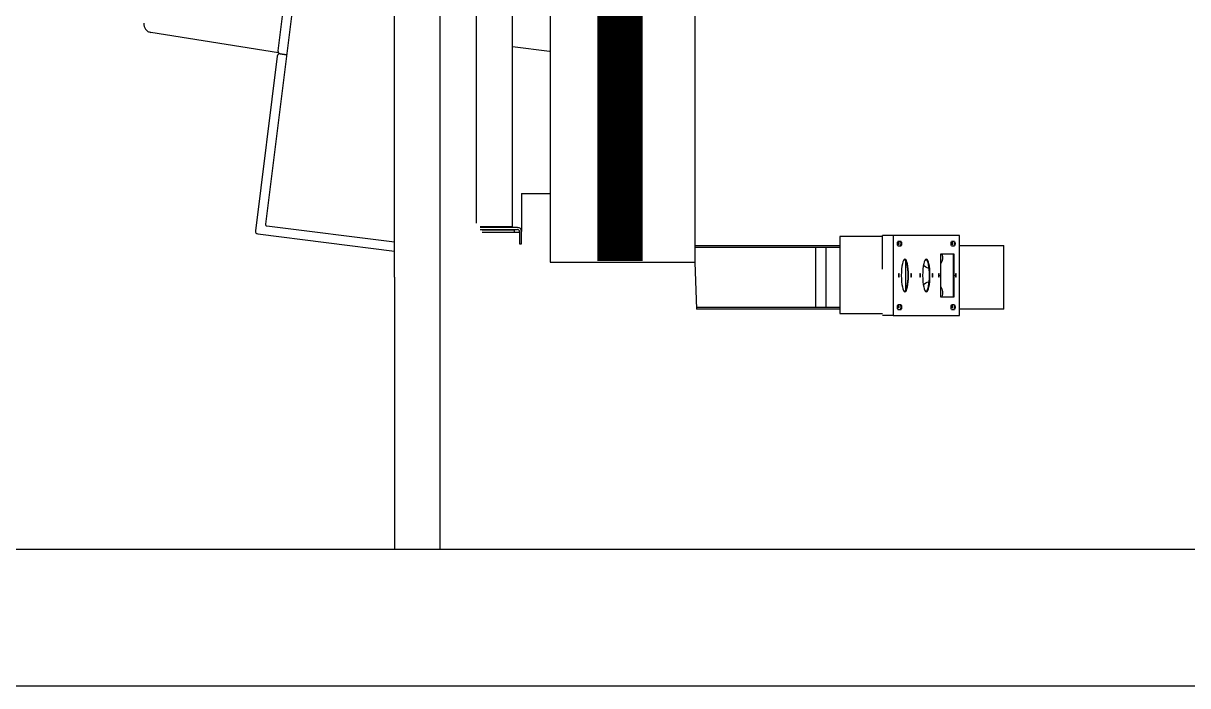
# Model space of a CAD drawing. Extents: x 16 to 124, y 36 to 90.
# Drawn here: x 120.425 to 121.707, y 65.803 to 66.533 of the extents above; entities that cross this region are included whole.
import ezdxf

# ---------------------------------------------------------------- set-up
doc = ezdxf.new("R2010")
doc.units = 0
doc.header["$LTSCALE"] = 0.02
for name, color, linetype in [('CALHA', 160, 'CONTINUOUS'), ('CARENAGEM', 1, 'CONTINUOUS'), ('PAREDES', 7, 'CONTINUOUS')]:
    doc.layers.add(name, color=color, linetype=linetype)

msp = doc.modelspace()

# ---------------------------------------------------------------- linework, layer by layer
at = {"layer": 'CALHA', "const_width": 0.05}
msp.add_lwpolyline([(121.08192, 76.74028), (121.08192, 66.27119)], dxfattribs=at)
at = {"layer": 'CARENAGEM'}
for p, q in [((120.83348, 66.2531), (120.83348, 67.5632)), ((120.88348, 67.5632), (120.88348, 66.2531)), ((121.00508, 67.56802), (121.00508, 66.26982)), ((121.16418, 67.56892), (121.16418, 66.26982)), ((120.92348, 67.5037), (120.92348, 66.3126)), ((120.96348, 66.3131), (120.96348, 67.5032)), ((120.83348, 67.4453), (120.69128, 66.31166)), ((120.81643, 67.38967), (120.70516, 66.50262)), ((120.70583, 66.50032), (120.5651, 66.52299)), ((120.96348, 66.50751), (121.00418, 66.5024)), ((120.70441, 66.49666), (120.68027, 66.30417)), ((120.70776, 66.49927), (120.71471, 66.4984)), ((120.71471, 66.4984), (120.70776, 66.49927)), ((120.97348, 66.34556), (121.00418, 66.34556)), ((120.97348, 66.34556), (120.97348, 66.3036)), ((120.96348, 66.3086), (120.96348, 66.3131)), ((120.68287, 66.30082), (120.83348, 66.28193)), ((120.69285, 66.30965), (120.83348, 66.29201)), ((120.96348, 66.3086), (120.92798, 66.3086)), ((120.96898, 66.3081), (120.92798, 66.3081)), ((120.92798, 66.30585), (120.96898, 66.30585)), ((120.96573, 66.3051), (120.93023, 66.3051)), ((120.93023, 66.30285), (120.96573, 66.30285)), ((120.97123, 66.30235), (120.93398, 66.30235)), ((120.96573, 66.30285), (120.96573, 66.3051)), ((120.97123, 66.3036), (120.97123, 66.2901)), ((120.97348, 66.2901), (120.97348, 66.3036)), ((120.97123, 66.2901), (120.97348, 66.2901)), ((121.16418, 66.2881), (121.32388, 66.2881)), ((121.37105, 66.2981), (121.32388, 66.2981)), ((121.32388, 66.2981), (121.32388, 66.2131)), ((121.38274, 66.2992), (121.37105, 66.2992)), ((121.37105, 66.26222), (121.37105, 66.2992)), ((121.45563, 66.2992), (121.38274, 66.2992)), ((121.38274, 66.2992), (121.38274, 66.2112)), ((121.3914, 66.2927), (121.38803, 66.2927)), ((121.38803, 66.2877), (121.3914, 66.2877)), ((121.45034, 66.2927), (121.44697, 66.2927)), ((121.44697, 66.2877), (121.45034, 66.2877)), ((121.45563, 66.2112), (121.45563, 66.2992)), ((121.45563, 66.2881), (121.50453, 66.2881)), ((121.50453, 66.2181), (121.50453, 66.2881)), ((121.32388, 66.28585), (121.16418, 66.28585)), ((121.29764, 66.22035), (121.29764, 66.28585)), ((121.30848, 66.28585), (121.30848, 66.22035)), ((121.43493, 66.2787), (121.43493, 66.2317)), ((121.44978, 66.2787), (121.43493, 66.2787)), ((121.4489, 66.2787), (121.4489, 66.2317)), ((121.44978, 66.2317), (121.44978, 66.2787)), ((121.00508, 66.26982), (121.16418, 66.26982)), ((121.16418, 66.26982), (121.16618, 66.2181)), ((121.39676, 66.23945), (121.39676, 66.27096)), ((121.43493, 66.2317), (121.44978, 66.2317)), ((121.16618, 66.22035), (121.32388, 66.22035)), ((121.32388, 66.2181), (121.16618, 66.2181)), ((121.32388, 66.2131), (121.37105, 66.2131)), ((121.38274, 66.2112), (121.37105, 66.2112)), ((121.38274, 66.2112), (121.45563, 66.2112)), ((121.3914, 66.2227), (121.38803, 66.2227)), ((121.38803, 66.2177), (121.3914, 66.2177)), ((121.45034, 66.2227), (121.44697, 66.2227)), ((121.44697, 66.2177), (121.45034, 66.2177)), ((121.50453, 66.2181), (121.45563, 66.2181))]:
    msp.add_line(p, q, dxfattribs=at)
for centre, radius, start, end in [((120.70739, 66.49629), 0.003, 82.85046, 172.85046), ((120.70814, 66.50224), 0.003, 172.85046, 262.85046), ((121.08708, 66.34292), 0.0055, 225.57739, 270), ((120.68324, 66.3038), 0.003, 172.85046, 262.85046), ((120.69307, 66.31144), 0.0018, 172.85046, 262.85046), ((120.96898, 66.3036), 0.0045, 0, 90), ((120.96898, 66.3036), 0.00225, 0, 90)]:
    msp.add_arc(centre, radius, start, end, dxfattribs=at)
at = {"layer": 'CARENAGEM', "extrusion": (-2.16252e-45, -7.88861e-31, -1)}
for centre, major_axis in [((121.38803, 66.2902), (0, 0.0025)), ((121.39053, 66.2902), (0, -0.0025)), ((121.3914, 66.2902), (0, -0.0025)), ((121.44697, 66.2902), (0, 0.0025)), ((121.44946, 66.2902), (0, -0.0025)), ((121.45034, 66.2902), (0, -0.0025)), ((121.38803, 66.2202), (0, 0.0025)), ((121.39053, 66.2202), (0, -0.0025)), ((121.3914, 66.2202), (0, -0.0025)), ((121.44697, 66.2202), (0, 0.0025)), ((121.44946, 66.2202), (0, -0.0025)), ((121.45034, 66.2202), (0, -0.0025))]:
    msp.add_ellipse(centre, major_axis=major_axis, ratio=0.2249511, start_param=3.1415927, end_param=6.2831853, dxfattribs=at)
at = {"layer": 'CARENAGEM', "extrusion": (-5.71555e-44, -1.18329e-30, -1)}
for centre in [(121.38886, 66.2906), (121.4478, 66.2906), (121.38886, 66.2206), (121.4478, 66.2206)]:
    msp.add_ellipse(centre, major_axis=(0, -0.00165), ratio=0.2249511, start_param=3.1415927, end_param=9.424778, dxfattribs=at)
at = {"layer": 'CARENAGEM', "extrusion": (-5.7139e-44, -1.18329e-30, -1)}
for centre, start_param, end_param in [((121.42482, 66.2751), 4.4202685, 5.3040456), ((121.42482, 66.2751), 0.2369224, 0.8070054), ((121.42482, 66.2361), 2.3207486, 2.9116239), ((121.42482, 66.2361), 4.1207324, 5.0720744)]:
    msp.add_ellipse(centre, major_axis=(0, -0.0125), ratio=0.9743701, start_param=start_param, end_param=end_param, dxfattribs=at)
at = {"layer": 'CARENAGEM', "extrusion": (-2.15158e-45, -7.88861e-31, -1)}
for centre, start_param, end_param in [((121.39568, 66.2552), 3.1415927, 9.424778), ((121.3948, 66.2552), 3.2500923, 4.712389), ((121.41919, 66.2552), 3.1415927, 9.424778), ((121.41831, 66.2552), 3.2500923, 4.712389), ((121.3948, 66.2552), 4.712389, 6.1746857), ((121.41831, 66.2552), 4.712389, 6.1746857)]:
    msp.add_ellipse(centre, major_axis=(0, -0.018), ratio=0.2249511, start_param=start_param, end_param=end_param, dxfattribs=at)
at = {"layer": 'CARENAGEM', "extrusion": (-3.22736e-45, -1.18329e-30, -1)}
for centre in [(121.38886, 66.2552), (121.40249, 66.2552), (121.41237, 66.2552), (121.426, 66.2552), (121.43311, 66.2552), (121.4516, 66.2552)]:
    msp.add_ellipse(centre, major_axis=(0, -0.002), ratio=0.2249511, start_param=3.1415927, end_param=9.424778, dxfattribs=at)
at = {"layer": 'CARENAGEM'}
msp.add_open_spline([(120.5576, 66.53299), (120.55746, 66.53183), (120.55754, 66.53065), (120.55815, 66.52839), (120.55868, 66.52733), (120.5601, 66.52547), (120.56099, 66.52468), (120.56295, 66.52354), (120.56399, 66.52317), (120.56508, 66.52299), (120.56509, 66.52299), (120.5651, 66.52299)], degree=3, knots=[0, 0, 0, 0, 3.5158003, 3.5158003, 7.0316005, 7.0316005, 10.5474008, 10.5474008, 13.8380409, 13.8380409, 13.8651755, 13.8651755, 13.8651755, 13.8651755], dxfattribs=at)
at = {"layer": 'PAREDES'}
for p, q in [((120.83348, 66.2531), (120.83348, 65.9531)), ((120.88348, 66.2531), (120.88348, 65.9531)), ((121.39348, 65.9531), (118.67839, 65.9531)), ((121.94135, 65.9531), (121.39348, 65.9531)), ((118.67839, 65.8031), (121.39348, 65.8031)), ((121.39348, 65.8031), (122.00348, 65.8031))]:
    msp.add_line(p, q, dxfattribs=at)

doc.saveas('drawing.dxf')
